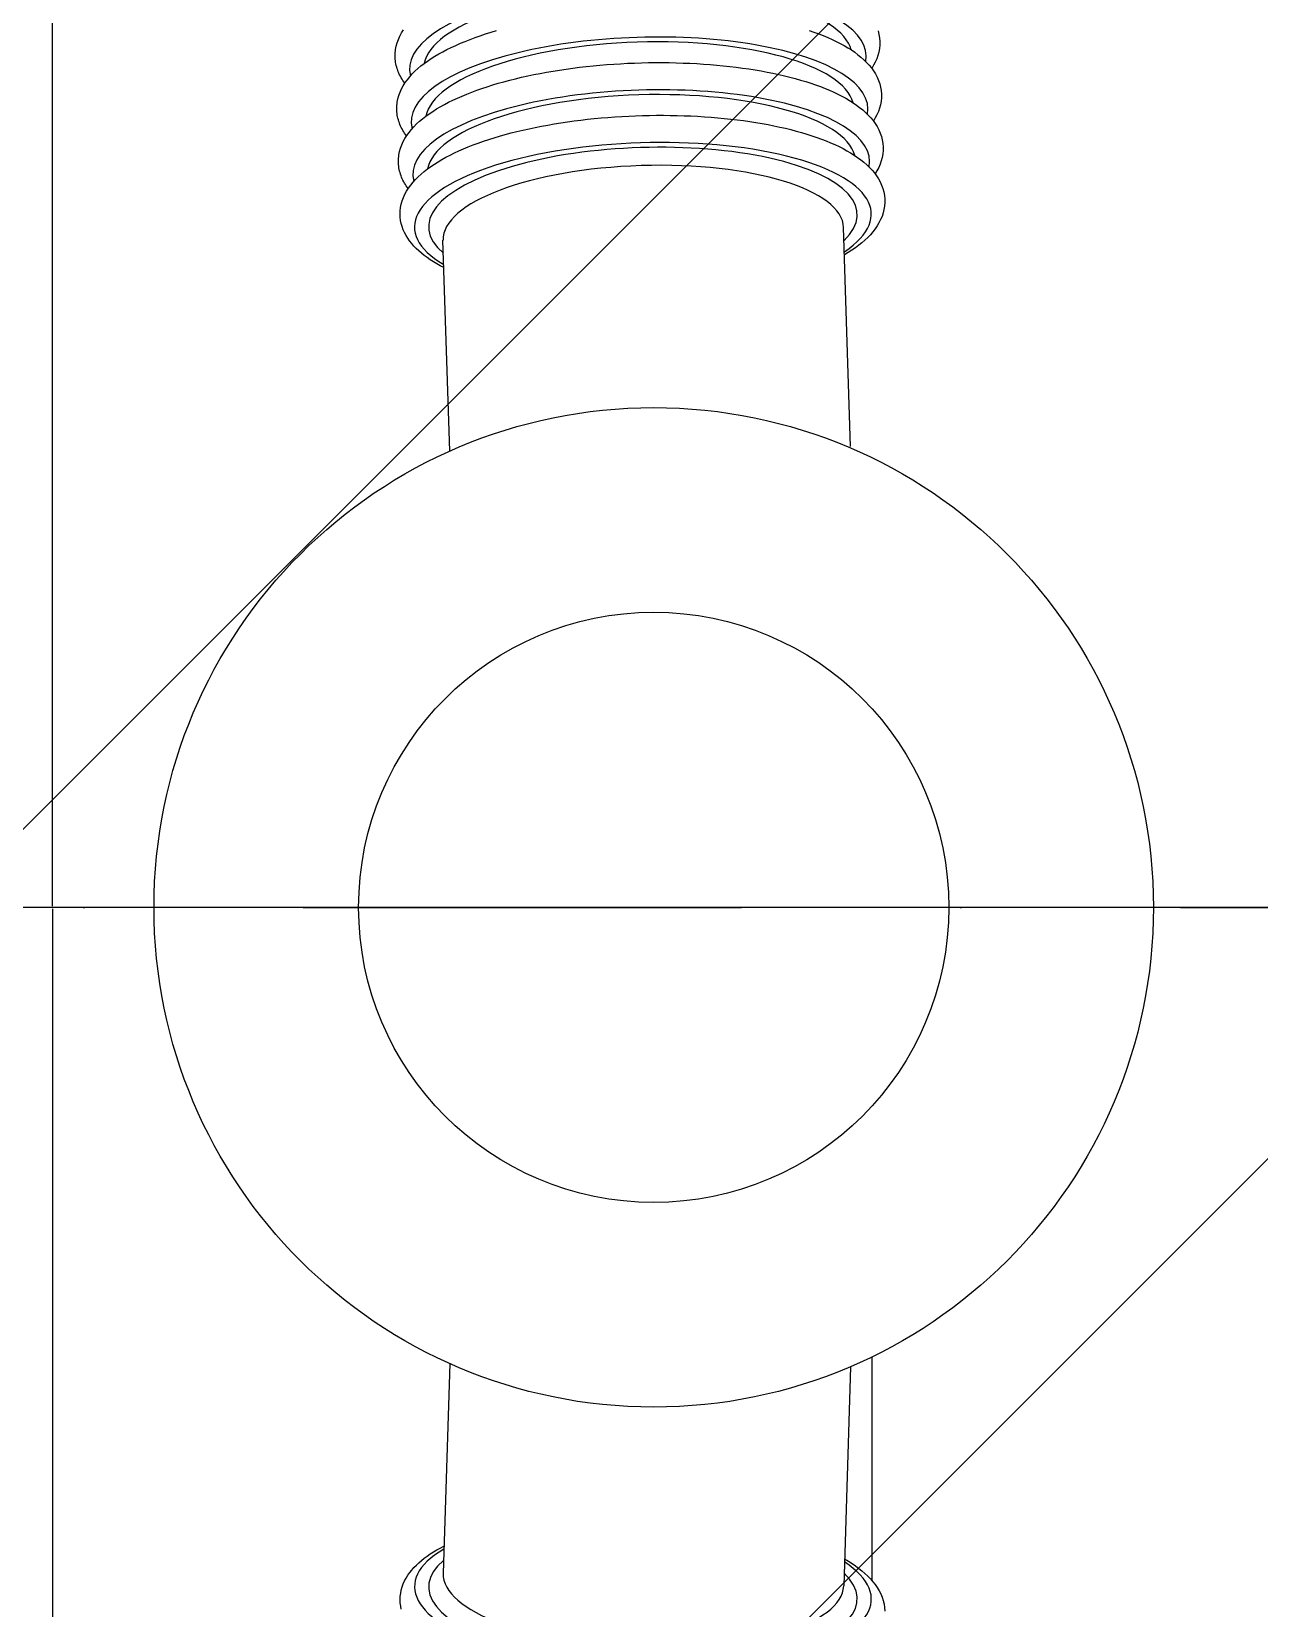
# Model space of a CAD drawing. Header units: millimetres. Extents: x 1084702 to 1166801, y 36632 to 124519.
# Drawn here: x 1103486.2 to 1103836.4, y 47632.4 to 48082.1 of the extents above; entities that cross this region are included whole.
import ezdxf

# ---------------------------------------------------------------- set-up
doc = ezdxf.new("R2010")
doc.units = ezdxf.units.MM
doc.header["$LTSCALE"] = 250
doc.linetypes.add('CENTER', pattern=[3, 2.5, -0.25, 0, -0.25])
doc.linetypes.add('DASHDOT', pattern=[1, 0.5, -0.25, 0, -0.25])
doc.layers.get('0').update_dxf_attribs({"color": 255})
doc.layers.add('%posline', color=240, linetype='Continuous')
doc.layers.add('%symbol', color=1, linetype='Continuous')
doc.styles.add('ROMANS', font='ROMANS.shx', dxfattribs={"height": 100})
doc.dimstyles.new('dott', dxfattribs={"dimscale": 100, "dimtxt": 150, "dimasz": 0.01, "dimexe": 0.5, "dimexo": 1, "dimgap": 1, "dimtad": 1, "dimdsep": 46, "dimtxsty": 'ROMANS', "dimcen": 1.5, "dimclrd": 1, "dimclre": 1, "dimclrt": 2, "dimazin": 2, "dimtfac": 1, "dimtmove": 2, "dimatfit": 3, "dimldrblk": 'DOT', "dimfxl": 1, "dimtvp": 100, "dimtolj": 1, "dimarcsym": 0})

# ---------------------------------------------------------------- blocks, each defined once
blk = doc.blocks.new('A$C64097268')
at = {"linetype": 'DASHDOT'}
blk.add_line((-2084.21, 0), (35128.7, 0), dxfattribs=at)
blk = doc.blocks.new('_Dot')
at = {"color": 0, "linetype": 'ByBlock', "lineweight": -2}
blk.add_line((-0.5, 0), (-1, 0), dxfattribs=at)
at = {"color": 0, "linetype": 'ByBlock', "const_width": 0.5}
blk.add_lwpolyline([(-0.25, 0, 1), (0.25, 0, 1)], format="xyb", close=True, dxfattribs=at)
blk = doc.blocks.new('GENERATOR-CENTER')
for p, q in [((-1325.61, 0.39), (-1325.61, 345.06)), ((-1227.33, 246.55), (-1226.98, 247.5)), ((-1226.98, 247.5), (-1226.56, 248.43)), ((-1226.56, 248.43), (-1226.07, 249.33)), ((-1226.07, 249.33), (-1225.51, 250.2)), ((-1207.96, 246.95), (-1206.56, 247.5)), ((-1206.56, 247.5), (-1205.12, 248.03)), ((-1205.12, 248.03), (-1203.64, 248.55)), ((-1203.64, 248.55), (-1202.13, 249.06)), ((-1202.13, 249.06), (-1200.57, 249.54)), ((-1200.57, 249.54), (-1198.99, 250.01)), ((-1109.87, 250.05), (-1108.48, 249.57)), ((-1108.48, 249.57), (-1107.12, 249.08)), ((-1107.12, 249.08), (-1105.81, 248.57)), ((-1105.81, 248.57), (-1104.54, 248.04)), ((-1104.54, 248.04), (-1103.31, 247.49)), ((-1103.31, 247.49), (-1102.12, 246.93)), ((-1090.21, 249.91), (-1089.96, 248.93)), ((-1089.96, 248.93), (-1089.79, 247.93)), ((-1089.79, 247.93), (-1089.7, 246.92)), ((-1227.94, 242.8), (-1227.93, 243.27)), ((-1227.93, 243.27), (-1227.9, 243.73)), ((-1227.9, 243.73), (-1227.85, 244.2)), ((-1227.85, 244.2), (-1227.79, 244.66)), ((-1227.79, 244.66), (-1227.71, 245.12)), ((-1227.71, 245.12), (-1227.61, 245.57)), ((-1227.61, 245.57), (-1227.33, 246.55)), ((-1216.61, 242.69), (-1215.5, 243.34)), ((-1215.5, 243.34), (-1214.35, 243.98)), ((-1214.35, 243.98), (-1213.16, 244.61)), ((-1213.16, 244.61), (-1211.92, 245.21)), ((-1211.92, 245.21), (-1210.64, 245.81)), ((-1210.64, 245.81), (-1209.32, 246.39)), ((-1209.32, 246.39), (-1207.96, 246.95)), ((-1102.12, 246.93), (-1100.98, 246.34)), ((-1100.98, 246.34), (-1099.88, 245.74)), ((-1099.88, 245.74), (-1098.83, 245.12)), ((-1098.83, 245.12), (-1097.82, 244.48)), ((-1097.82, 244.48), (-1096.86, 243.82)), ((-1096.86, 243.82), (-1095.94, 243.14)), ((-1095.94, 243.14), (-1095.07, 242.44)), ((-1090.24, 242.92), (-1090.58, 241.96)), ((-1089.98, 243.9), (-1090.24, 242.92)), ((-1089.8, 244.9), (-1089.98, 243.9)), ((-1089.71, 245.9), (-1089.8, 244.9)), ((-1089.7, 246.92), (-1089.71, 245.9)), ((-1227.93, 242.34), (-1227.94, 242.8)), ((-1227.9, 241.87), (-1227.93, 242.34)), ((-1227.85, 241.41), (-1227.9, 241.87)), ((-1227.78, 240.95), (-1227.85, 241.41)), ((-1227.7, 240.49), (-1227.78, 240.95)), ((-1227.6, 240.03), (-1227.7, 240.49)), ((-1227.48, 239.58), (-1227.6, 240.03)), ((-1227.34, 239.14), (-1227.48, 239.58)), ((-1227.19, 238.7), (-1227.34, 239.14)), ((-1227.02, 238.26), (-1227.19, 238.7)), ((-1223.04, 237.64), (-1222.26, 238.42)), ((-1222.26, 238.42), (-1221.44, 239.18)), ((-1221.44, 239.18), (-1220.57, 239.92)), ((-1220.57, 239.92), (-1219.65, 240.63)), ((-1219.65, 240.63), (-1218.68, 241.34)), ((-1218.68, 241.34), (-1217.67, 242.02)), ((-1217.67, 242.02), (-1216.61, 242.69)), ((-1184.73, 238.15), (-1182.89, 238.46)), ((-1182.89, 238.46), (-1181.03, 238.76)), ((-1181.03, 238.76), (-1179.16, 239.04)), ((-1179.16, 239.04), (-1177.26, 239.3)), ((-1177.26, 239.3), (-1175.35, 239.54)), ((-1175.35, 239.54), (-1173.42, 239.76)), ((-1173.42, 239.76), (-1171.48, 239.96)), ((-1171.48, 239.96), (-1169.53, 240.15)), ((-1169.53, 240.15), (-1167.57, 240.31)), ((-1167.57, 240.31), (-1165.6, 240.45)), ((-1165.6, 240.45), (-1163.62, 240.58)), ((-1163.62, 240.58), (-1161.64, 240.68)), ((-1161.64, 240.68), (-1159.65, 240.76)), ((-1159.65, 240.76), (-1157.67, 240.82)), ((-1157.67, 240.82), (-1155.68, 240.87)), ((-1155.68, 240.87), (-1153.7, 240.89)), ((-1153.7, 240.89), (-1151.72, 240.89)), ((-1151.72, 240.89), (-1149.75, 240.87)), ((-1149.75, 240.87), (-1147.78, 240.83)), ((-1147.78, 240.83), (-1145.82, 240.77)), ((-1145.82, 240.77), (-1143.87, 240.7)), ((-1143.87, 240.7), (-1141.93, 240.6)), ((-1141.93, 240.6), (-1140.01, 240.48)), ((-1140.01, 240.48), (-1138.1, 240.34)), ((-1138.1, 240.34), (-1136.21, 240.18)), ((-1136.21, 240.18), (-1134.33, 240)), ((-1134.33, 240), (-1132.48, 239.8)), ((-1132.48, 239.8), (-1130.65, 239.58)), ((-1130.65, 239.58), (-1128.84, 239.34)), ((-1128.84, 239.34), (-1127.05, 239.08)), ((-1127.05, 239.08), (-1125.29, 238.81)), ((-1125.29, 238.81), (-1123.56, 238.51)), ((-1123.56, 238.51), (-1121.85, 238.2)), ((-1095.07, 242.44), (-1094.25, 241.71)), ((-1094.25, 241.71), (-1093.49, 240.96)), ((-1093.49, 240.96), (-1092.77, 240.18)), ((-1092.77, 240.18), (-1092.1, 239.37)), ((-1092.1, 239.37), (-1091.5, 238.53)), ((-1091.47, 240.12), (-1092.01, 239.24)), ((-1091.5, 238.53), (-1090.96, 237.66)), ((-1090.99, 241.03), (-1091.47, 240.12)), ((-1090.58, 241.96), (-1090.99, 241.03)), ((-1226.84, 237.83), (-1227.02, 238.26)), ((-1226.64, 237.41), (-1226.84, 237.83)), ((-1226.42, 237), (-1226.64, 237.41)), ((-1226.19, 236.59), (-1226.42, 237)), ((-1225.95, 236.18), (-1226.19, 236.59)), ((-1226.08, 233.4), (-1225.59, 234.3)), ((-1225.69, 235.79), (-1225.95, 236.18)), ((-1225.43, 235.4), (-1225.69, 235.79)), ((-1225.59, 234.3), (-1225.04, 235.17)), ((-1225.14, 235.01), (-1225.43, 235.4)), ((-1225.04, 235.17), (-1224.43, 236.02)), ((-1224.43, 236.02), (-1223.76, 236.84)), ((-1223.76, 236.84), (-1223.04, 237.64)), ((-1203.16, 233.52), (-1201.65, 234.02)), ((-1201.65, 234.02), (-1200.1, 234.51)), ((-1200.1, 234.51), (-1198.51, 234.98)), ((-1198.51, 234.98), (-1196.89, 235.44)), ((-1196.89, 235.44), (-1195.24, 235.88)), ((-1195.24, 235.88), (-1193.56, 236.3)), ((-1193.56, 236.3), (-1191.85, 236.7)), ((-1191.85, 236.7), (-1190.11, 237.09)), ((-1190.11, 237.09), (-1188.34, 237.46)), ((-1188.34, 237.46), (-1186.55, 237.81)), ((-1186.55, 237.81), (-1184.73, 238.15)), ((-1121.85, 238.2), (-1120.18, 237.86)), ((-1120.18, 237.86), (-1118.53, 237.51)), ((-1118.53, 237.51), (-1116.92, 237.14)), ((-1116.92, 237.14), (-1115.35, 236.75)), ((-1115.35, 236.75), (-1113.8, 236.34)), ((-1113.8, 236.34), (-1112.29, 235.92)), ((-1112.29, 235.92), (-1110.82, 235.48)), ((-1110.82, 235.48), (-1109.39, 235.02)), ((-1109.39, 235.02), (-1108, 234.54)), ((-1108, 234.54), (-1106.64, 234.05)), ((-1106.64, 234.05), (-1105.33, 233.54)), ((-1090.96, 237.66), (-1090.48, 236.76)), ((-1090.48, 236.76), (-1090.07, 235.83)), ((-1090.07, 235.83), (-1089.73, 234.87)), ((-1089.73, 234.87), (-1089.48, 233.89)), ((-1089.48, 233.89), (-1089.31, 232.89)), ((-1227.38, 229.17), (-1227.31, 229.63)), ((-1227.31, 229.63), (-1227.23, 230.09)), ((-1227.23, 230.09), (-1227.13, 230.54)), ((-1227.13, 230.54), (-1226.85, 231.52)), ((-1226.85, 231.52), (-1226.5, 232.47)), ((-1226.5, 232.47), (-1226.08, 233.4)), ((-1213.88, 228.95), (-1212.68, 229.57)), ((-1212.68, 229.57), (-1211.45, 230.18)), ((-1211.45, 230.18), (-1210.17, 230.78)), ((-1210.17, 230.78), (-1208.85, 231.35)), ((-1208.85, 231.35), (-1207.48, 231.92)), ((-1207.48, 231.92), (-1206.08, 232.47)), ((-1206.08, 232.47), (-1204.64, 233)), ((-1204.64, 233), (-1203.16, 233.52)), ((-1105.33, 233.54), (-1104.06, 233.01)), ((-1104.06, 233.01), (-1102.83, 232.46)), ((-1102.83, 232.46), (-1101.64, 231.89)), ((-1101.64, 231.89), (-1100.5, 231.31)), ((-1100.5, 231.31), (-1099.4, 230.71)), ((-1099.4, 230.71), (-1098.35, 230.09)), ((-1098.35, 230.09), (-1097.34, 229.45)), ((-1097.34, 229.45), (-1096.38, 228.79)), ((-1089.33, 229.86), (-1089.5, 228.87)), ((-1089.23, 230.87), (-1089.33, 229.86)), ((-1089.31, 232.89), (-1089.23, 231.89)), ((-1089.23, 231.89), (-1089.23, 230.87)), ((-1227.46, 227.77), (-1227.45, 228.24)), ((-1227.45, 227.3), (-1227.46, 227.77)), ((-1227.45, 228.24), (-1227.42, 228.7)), ((-1227.42, 226.84), (-1227.45, 227.3)), ((-1227.42, 228.7), (-1227.38, 229.17)), ((-1227.37, 226.38), (-1227.42, 226.84)), ((-1227.31, 225.91), (-1227.37, 226.38)), ((-1227.22, 225.46), (-1227.31, 225.91)), ((-1227.12, 225), (-1227.22, 225.46)), ((-1227, 224.55), (-1227.12, 225)), ((-1220.96, 224.15), (-1220.09, 224.88)), ((-1220.09, 224.88), (-1219.17, 225.6)), ((-1219.17, 225.6), (-1218.21, 226.3)), ((-1218.21, 226.3), (-1217.19, 226.99)), ((-1217.19, 226.99), (-1216.13, 227.66)), ((-1216.13, 227.66), (-1215.03, 228.31)), ((-1215.03, 228.31), (-1213.88, 228.95)), ((-1173.08, 224.71), (-1171.14, 224.92)), ((-1171.14, 224.92), (-1169.2, 225.1)), ((-1169.2, 225.1), (-1167.24, 225.27)), ((-1167.24, 225.27), (-1165.27, 225.41)), ((-1165.27, 225.41), (-1163.3, 225.53)), ((-1163.3, 225.53), (-1161.32, 225.64)), ((-1161.32, 225.64), (-1159.34, 225.72)), ((-1159.34, 225.72), (-1157.36, 225.79)), ((-1157.36, 225.79), (-1155.38, 225.83)), ((-1155.38, 225.83), (-1153.4, 225.86)), ((-1153.4, 225.86), (-1151.42, 225.86)), ((-1151.42, 225.86), (-1149.45, 225.84)), ((-1149.45, 225.84), (-1147.49, 225.81)), ((-1147.49, 225.81), (-1145.53, 225.75)), ((-1145.53, 225.75), (-1143.58, 225.67)), ((-1143.58, 225.67), (-1141.65, 225.57)), ((-1141.65, 225.57), (-1139.73, 225.46)), ((-1139.73, 225.46), (-1137.82, 225.32)), ((-1137.82, 225.32), (-1135.93, 225.16)), ((-1135.93, 225.16), (-1134.06, 224.99)), ((-1134.06, 224.99), (-1132.2, 224.79)), ((-1096.38, 228.79), (-1095.46, 228.11)), ((-1095.46, 228.11), (-1094.59, 227.41)), ((-1094.59, 227.41), (-1093.78, 226.68)), ((-1093.78, 226.68), (-1093.01, 225.93)), ((-1093.01, 225.93), (-1092.29, 225.14)), ((-1092.29, 225.14), (-1091.63, 224.34)), ((-1090.99, 225.09), (-1091.53, 224.21)), ((-1090.51, 226), (-1090.99, 225.09)), ((-1090.1, 226.93), (-1090.51, 226)), ((-1089.76, 227.88), (-1090.1, 226.93)), ((-1089.5, 228.87), (-1089.76, 227.88)), ((-1226.87, 224.11), (-1227, 224.55)), ((-1226.71, 223.67), (-1226.87, 224.11)), ((-1226.54, 223.23), (-1226.71, 223.67)), ((-1226.36, 222.8), (-1226.54, 223.23)), ((-1226.16, 222.38), (-1226.36, 222.8)), ((-1225.94, 221.96), (-1226.16, 222.38)), ((-1225.72, 221.55), (-1225.94, 221.96)), ((-1225.47, 221.15), (-1225.72, 221.55)), ((-1225.22, 220.75), (-1225.47, 221.15)), ((-1224.95, 220.36), (-1225.22, 220.75)), ((-1224.67, 219.98), (-1224.95, 220.36)), ((-1224.56, 220.14), (-1223.95, 220.99)), ((-1223.95, 220.99), (-1223.28, 221.81)), ((-1223.28, 221.81), (-1222.56, 222.61)), ((-1222.56, 222.61), (-1221.79, 223.39)), ((-1221.79, 223.39), (-1220.96, 224.15)), ((-1198.11, 219.93), (-1196.5, 220.38)), ((-1196.5, 220.38), (-1194.85, 220.82)), ((-1194.85, 220.82), (-1193.17, 221.24)), ((-1193.17, 221.24), (-1191.46, 221.65)), ((-1191.46, 221.65), (-1189.73, 222.04)), ((-1189.73, 222.04), (-1187.97, 222.41)), ((-1187.97, 222.41), (-1186.18, 222.76)), ((-1186.18, 222.76), (-1184.37, 223.09)), ((-1184.37, 223.09), (-1182.53, 223.41)), ((-1182.53, 223.41), (-1180.68, 223.71)), ((-1180.68, 223.71), (-1178.8, 223.99)), ((-1178.8, 223.99), (-1176.91, 224.25)), ((-1176.91, 224.25), (-1175, 224.49)), ((-1175, 224.49), (-1173.08, 224.71)), ((-1132.2, 224.79), (-1130.37, 224.57)), ((-1130.37, 224.57), (-1128.56, 224.34)), ((-1128.56, 224.34), (-1126.78, 224.08)), ((-1126.78, 224.08), (-1125.02, 223.81)), ((-1125.02, 223.81), (-1123.28, 223.51)), ((-1123.28, 223.51), (-1121.58, 223.2)), ((-1121.58, 223.2), (-1119.9, 222.87)), ((-1119.9, 222.87), (-1118.26, 222.52)), ((-1118.26, 222.52), (-1116.64, 222.15)), ((-1116.64, 222.15), (-1115.06, 221.77)), ((-1115.06, 221.77), (-1113.52, 221.37)), ((-1113.52, 221.37), (-1112.01, 220.94)), ((-1112.01, 220.94), (-1110.54, 220.5)), ((-1110.54, 220.5), (-1109.1, 220.05)), ((-1091.63, 224.34), (-1091.02, 223.5)), ((-1091.02, 223.5), (-1090.48, 222.63)), ((-1090.48, 222.63), (-1090, 221.73)), ((-1090, 221.73), (-1089.59, 220.8)), ((-1089.59, 220.8), (-1089.26, 219.84)), ((-1226.65, 215.51), (-1226.38, 216.48)), ((-1226.38, 216.48), (-1226.03, 217.44)), ((-1226.03, 217.44), (-1225.6, 218.36)), ((-1225.6, 218.36), (-1225.11, 219.27)), ((-1225.11, 219.27), (-1224.56, 220.14)), ((-1209.73, 215.72), (-1208.42, 216.3)), ((-1208.42, 216.3), (-1207.06, 216.87)), ((-1207.06, 216.87), (-1205.66, 217.41)), ((-1205.66, 217.41), (-1204.22, 217.95)), ((-1204.22, 217.95), (-1202.75, 218.47)), ((-1202.75, 218.47), (-1201.24, 218.97)), ((-1201.24, 218.97), (-1199.69, 219.46)), ((-1199.69, 219.46), (-1198.11, 219.93)), ((-1109.1, 220.05), (-1107.71, 219.57)), ((-1107.71, 219.57), (-1106.35, 219.08)), ((-1106.35, 219.08), (-1105.03, 218.57)), ((-1105.03, 218.57), (-1103.76, 218.05)), ((-1103.76, 218.05), (-1102.52, 217.51)), ((-1102.52, 217.51), (-1101.33, 216.94)), ((-1101.33, 216.94), (-1100.19, 216.37)), ((-1100.19, 216.37), (-1099.08, 215.77)), ((-1089.26, 219.84), (-1089, 218.86)), ((-1089, 218.86), (-1088.83, 217.86)), ((-1088.75, 215.84), (-1088.85, 214.83)), ((-1088.83, 217.86), (-1088.75, 216.85)), ((-1088.75, 216.85), (-1088.75, 215.84)), ((-1226.98, 212.74), (-1226.97, 213.2)), ((-1226.97, 212.27), (-1226.98, 212.74)), ((-1226.97, 213.2), (-1226.94, 213.67)), ((-1226.94, 211.81), (-1226.97, 212.27)), ((-1226.94, 213.67), (-1226.9, 214.13)), ((-1226.9, 211.34), (-1226.94, 211.81)), ((-1226.9, 214.13), (-1226.83, 214.59)), ((-1226.83, 210.88), (-1226.9, 211.34)), ((-1226.83, 214.59), (-1226.75, 215.05)), ((-1226.75, 215.05), (-1226.65, 215.51)), ((-1217.75, 211.26), (-1216.74, 211.94)), ((-1216.74, 211.94), (-1215.68, 212.61)), ((-1215.68, 212.61), (-1214.58, 213.26)), ((-1214.58, 213.26), (-1213.43, 213.9)), ((-1213.43, 213.9), (-1212.24, 214.52)), ((-1212.24, 214.52), (-1211.01, 215.13)), ((-1211.01, 215.13), (-1209.73, 215.72)), ((-1099.08, 215.77), (-1098.02, 215.15)), ((-1098.02, 215.15), (-1097.01, 214.52)), ((-1097.01, 214.52), (-1096.04, 213.86)), ((-1096.04, 213.86), (-1095.12, 213.18)), ((-1095.12, 213.18), (-1094.25, 212.48)), ((-1094.25, 212.48), (-1093.42, 211.76)), ((-1093.42, 211.76), (-1092.65, 211.01)), ((-1089.62, 211.9), (-1090.03, 210.96)), ((-1089.29, 212.85), (-1089.62, 211.9)), ((-1089.03, 213.83), (-1089.29, 212.85)), ((-1088.85, 214.83), (-1089.03, 213.83)), ((-1226.75, 210.42), (-1226.83, 210.88)), ((-1226.64, 209.97), (-1226.75, 210.42)), ((-1226.52, 209.52), (-1226.64, 209.97)), ((-1226.39, 209.07), (-1226.52, 209.52)), ((-1226.24, 208.63), (-1226.39, 209.07)), ((-1226.07, 208.2), (-1226.24, 208.63)), ((-1225.88, 207.77), (-1226.07, 208.2)), ((-1225.68, 207.35), (-1225.88, 207.77)), ((-1225.47, 206.93), (-1225.68, 207.35)), ((-1225.24, 206.52), (-1225.47, 206.93)), ((-1222.81, 206.77), (-1222.09, 207.57)), ((-1222.09, 207.57), (-1221.32, 208.34)), ((-1221.32, 208.34), (-1220.5, 209.1)), ((-1220.5, 209.1), (-1219.63, 209.84)), ((-1219.63, 209.84), (-1218.71, 210.56)), ((-1218.71, 210.56), (-1217.75, 211.26)), ((-1092.65, 211.01), (-1091.92, 210.24)), ((-1091.92, 210.24), (-1091.25, 209.44)), ((-1091.25, 209.44), (-1090.64, 208.6)), ((-1090.51, 210.06), (-1091.05, 209.18)), ((-1090.64, 208.6), (-1090.09, 207.74)), ((-1090.03, 210.96), (-1090.51, 210.06)), ((-1090.09, 207.74), (-1089.6, 206.85)), ((-1089.6, 206.85), (-1089.18, 205.93)), ((-1225.9, 201.45), (-1225.55, 202.4)), ((-1225.55, 202.4), (-1225.13, 203.33)), ((-1225, 206.12), (-1225.24, 206.52)), ((-1225.13, 203.33), (-1224.64, 204.23)), ((-1224.74, 205.72), (-1225, 206.12)), ((-1224.47, 205.33), (-1224.74, 205.72)), ((-1224.64, 204.23), (-1224.09, 205.1)), ((-1224.19, 204.95), (-1224.47, 205.33)), ((-1224.09, 205.1), (-1223.48, 205.95)), ((-1223.48, 205.95), (-1222.81, 206.77)), ((-1089.18, 205.93), (-1088.83, 204.97)), ((-1088.83, 204.97), (-1088.56, 204)), ((-1088.56, 204), (-1088.38, 203)), ((-1088.38, 203), (-1088.28, 202)), ((-1226.5, 197.74), (-1226.47, 198.66)), ((-1226.47, 198.66), (-1226.36, 199.57)), ((-1226.36, 199.57), (-1226.18, 200.48)), ((-1226.18, 200.48), (-1225.9, 201.45)), ((-1088.76, 198), (-1089.08, 197.04)), ((-1088.51, 198.98), (-1088.76, 198)), ((-1088.35, 199.98), (-1088.51, 198.98)), ((-1088.27, 200.99), (-1088.35, 199.98)), ((-1088.28, 202), (-1088.27, 200.99)), ((-1226.47, 196.82), (-1226.5, 197.74)), ((-1226.36, 195.9), (-1226.47, 196.82)), ((-1226.18, 195), (-1226.36, 195.9)), ((-1225.93, 194.11), (-1226.18, 195)), ((-1225.62, 193.24), (-1225.93, 194.11)), ((-1098.04, 131.37), (-1100.02, 193.85)), ((-1091.06, 193.45), (-1091.7, 192.62)), ((-1090.47, 194.31), (-1091.06, 193.45)), ((-1089.94, 195.19), (-1090.47, 194.31)), ((-1089.48, 196.1), (-1089.94, 195.19)), ((-1089.08, 197.04), (-1089.48, 196.1)), ((-1225.24, 192.4), (-1225.62, 193.24)), ((-1224.81, 191.58), (-1225.24, 192.4)), ((-1224.33, 190.79), (-1224.81, 191.58)), ((-1223.79, 190.02), (-1224.33, 190.79)), ((-1223.2, 189.27), (-1223.79, 190.02)), ((-1222.57, 188.55), (-1223.2, 189.27)), ((-1212.35, 130.08), (-1214.27, 190.22)), ((-1094.81, 189.52), (-1095.71, 188.8)), ((-1093.96, 190.27), (-1094.81, 189.52)), ((-1093.16, 191.03), (-1093.96, 190.27)), ((-1092.4, 191.82), (-1093.16, 191.03)), ((-1091.7, 192.62), (-1092.4, 191.82)), ((-1221.89, 187.85), (-1222.57, 188.55)), ((-1221.18, 187.18), (-1221.89, 187.85)), ((-1220.42, 186.52), (-1221.18, 187.18)), ((-1219.62, 185.89), (-1220.42, 186.52)), ((-1218.78, 185.27), (-1219.62, 185.89)), ((-1217.9, 184.67), (-1218.78, 185.27)), ((-1216.99, 184.09), (-1217.9, 184.67)), ((-1098.69, 186.73), (-1099.78, 186.07)), ((-1097.65, 187.4), (-1098.69, 186.73)), ((-1096.66, 188.09), (-1097.65, 187.4)), ((-1095.71, 188.8), (-1096.66, 188.09)), ((-1216.03, 183.52), (-1216.99, 184.09)), ((-1215.04, 182.97), (-1216.03, 183.52)), ((-1214.02, 182.44), (-1215.04, 182.97)), ((-1325.61, -0.4), (-1325.61, -345.07)), ((-1212.35, -130.09), (-1214.25, -189.89)), ((-1092, -128.22), (-1092, -191.94)), ((-1098.03, -131), (-1100.01, -193.51)), ((-1217.89, -184.37), (-1216.97, -183.79)), ((-1216.97, -183.79), (-1216.02, -183.23)), ((-1216.02, -183.23), (-1215.03, -182.68)), ((-1215.03, -182.68), (-1214, -182.15)), ((-1223.18, -188.96), (-1222.55, -188.24)), ((-1222.55, -188.24), (-1221.87, -187.55)), ((-1221.87, -187.55), (-1221.16, -186.87)), ((-1221.16, -186.87), (-1220.4, -186.22)), ((-1220.4, -186.22), (-1219.6, -185.59)), ((-1219.6, -185.59), (-1218.76, -184.97)), ((-1218.76, -184.97), (-1217.89, -184.37)), ((-1099.76, -185.77), (-1098.67, -186.42)), ((-1098.67, -186.42), (-1097.63, -187.09)), ((-1097.63, -187.09), (-1096.64, -187.78)), ((-1096.64, -187.78), (-1095.69, -188.49)), ((-1095.69, -188.49), (-1094.79, -189.21)), ((-1225.91, -193.79), (-1225.6, -192.92)), ((-1225.6, -192.92), (-1225.23, -192.08)), ((-1225.23, -192.08), (-1224.79, -191.26)), ((-1224.79, -191.26), (-1224.31, -190.47)), ((-1224.31, -190.47), (-1223.77, -189.7)), ((-1223.77, -189.7), (-1223.18, -188.96)), ((-1094.79, -189.21), (-1093.94, -189.95)), ((-1093.94, -189.95), (-1093.14, -190.71)), ((-1093.14, -190.71), (-1092.39, -191.5)), ((-1092.39, -191.5), (-1091.69, -192.3)), ((-1091.69, -192.3), (-1091.04, -193.13)), ((-1091.04, -193.13), (-1090.45, -193.98)), ((-1226.49, -197.41), (-1226.45, -196.49)), ((-1226.45, -198.33), (-1226.49, -197.41)), ((-1226.45, -196.49), (-1226.34, -195.58)), ((-1226.34, -195.58), (-1226.16, -194.68)), ((-1226.16, -194.68), (-1225.91, -193.79)), ((-1090.45, -193.98), (-1089.92, -194.87)), ((-1089.92, -194.87), (-1089.46, -195.78)), ((-1089.46, -195.78), (-1089.06, -196.71)), ((-1089.06, -196.71), (-1088.74, -197.67)), ((-1088.74, -197.67), (-1088.49, -198.65)), ((-1226.34, -199.25), (-1226.45, -198.33)), ((-1226.16, -200.15), (-1226.34, -199.25)), ((-1088.49, -198.65), (-1088.33, -199.64)), ((-1088.33, -199.64), (-1088.25, -200.65))]:
    blk.add_line(p, q)
at = {"linetype": 'CENTER'}
blk.add_line((26.5, 0), (-1337.61, 0), dxfattribs=at)
for radius in [142.5, 84.15]:
    blk.add_circle((-1154.18, 0), radius)
for centre, major_axis, ratio, start_param, end_param in [((-1158.7, 240.89), (-65.12, -2.07), 0.341199, 3.062833, 6.361945), ((-1158.7, 240.89), (-61.12, -1.94), 0.341199, 3.221592, 6.203186), ((-1158.22, 225.85), (-65.12, -2.07), 0.341199, 3.062833, 6.361945), ((-1158.22, 225.85), (-61.12, -1.94), 0.341199, 3.221592, 6.203186), ((-1157.74, 210.82), (-65.12, -2.07), 0.341199, 3.062833, 6.361945), ((-1157.74, 210.82), (-61.12, -1.94), 0.341199, 3.221592, 6.203186), ((-1157.26, 195.79), (-65.12, -2.07), 0.341199, 2.640766, 6.784012), ((-1157.26, 195.79), (-61.12, -1.94), 0.341199, 2.777827, 6.646951), ((-1157.14, 192.03), (-57.12, -1.81), 0.341199, 3.141593, 6.283185), ((-1157.25, -195.46), (65.12, -2.06), 0.340238, 2.640766, 6.784012), ((-1157.25, -195.46), (61.12, -1.94), 0.340238, 2.777827, 6.646951), ((-1157.13, -191.7), (57.12, -1.81), 0.340238, 3.141593, 6.283185)]:
    blk.add_ellipse(centre, major_axis=major_axis, ratio=ratio, start_param=start_param, end_param=end_param)
blk = doc.blocks.new('BL_1-deck_B4_2')
blk.add_blockref('GENERATOR-CENTER', (87054.78, 16083.83))

msp = doc.modelspace()

# ---------------------------------------------------------------- hatches: boundary and pattern name
at = {"layer": '%symbol', "true_color": 0x939598}
h = msp.add_hatch(dxfattribs=at)
h.set_pattern_fill('ANSI31', color=252, scale=100)
h.paths.add_polyline_path([(1097892.6, 52632.31), (1097892.6, 43032.31), (1109392.6, 43032.31), (1109392.6, 52632.31)])

# ---------------------------------------------------------------- block references
for name, p in [('BL_1-deck_B4_2', (1017763.01, 31748.48)), ('A$C64097268', (1092392.6, 47832.31))]:
    msp.add_blockref(name, p)
at = {"linetype": 'CENTER'}
msp.add_blockref('A$C64097268', (1092392.6, 47832.31), dxfattribs=at)

# ---------------------------------------------------------------- leaders
at = {"layer": '%posline', "linetype": 'ByBlock'}
msp.add_leader([(1105977.01, 46518.41), (1099711.3, 53457.36)], dimstyle='dott', override={"dimasz": 2, "dimgap": 1, "dimtad": 0, "dimclrd": 256}, dxfattribs=at)

doc.saveas('drawing.dxf')
